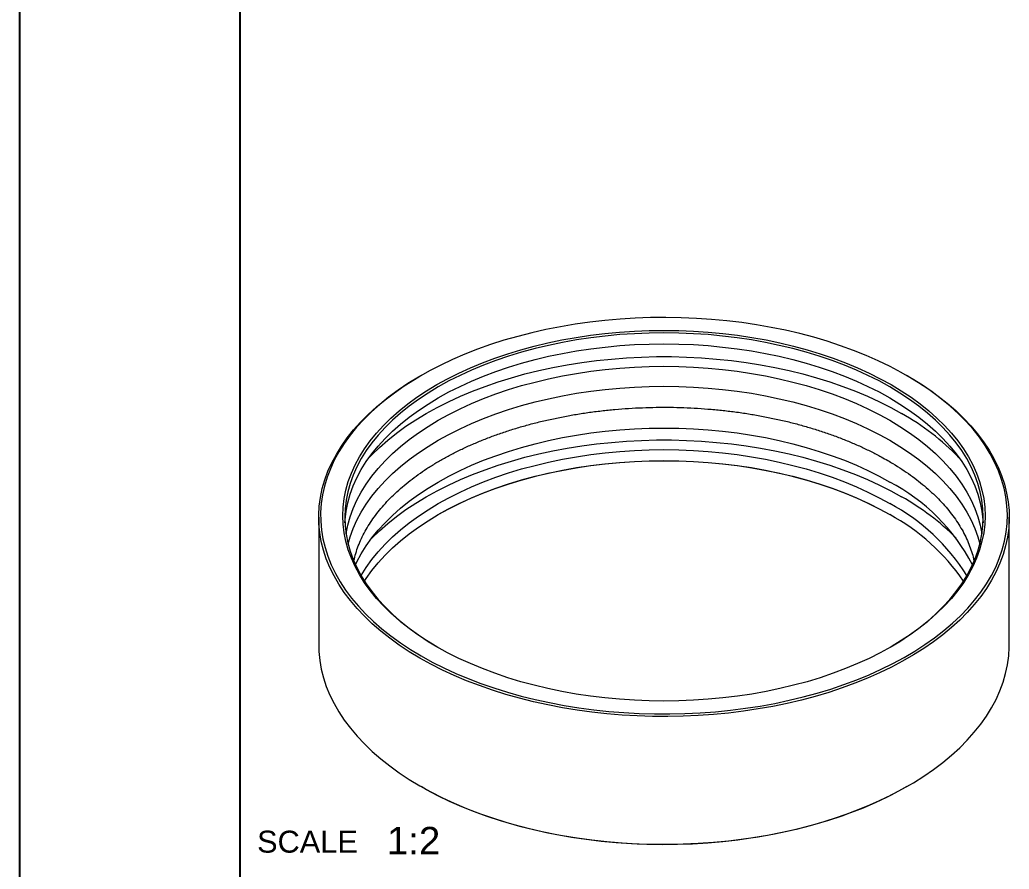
# Model space of a CAD drawing. Header units: millimetres. Extents: x 4510 to 4691, y 1198 to 1451.
# Drawn here: x 4510.4 to 4591.4, y 1249.6 to 1319.1 of the extents above; entities that cross this region are included whole.
import ezdxf
from ezdxf.enums import TextEntityAlignment as Align

# ---------------------------------------------------------------- set-up
doc = ezdxf.new("R2010")
doc.units = ezdxf.units.MM
doc.styles.get("Standard").update_dxf_attribs({"font": 'arial.ttf'})

msp = doc.modelspace()

# ---------------------------------------------------------------- linework, layer by layer
at = {"color": 135, "lineweight": 25}
msp.add_line((4510.431, 1197.901), (4510.431, 1450.801), dxfattribs=at)
msp.add_line((4528.431, 1446.301), (4528.431, 1202.401))
at = {"color": 7, "linetype": 'Continuous', "lineweight": 15}
for p, q in [((4543.268, 1290.014), (4543.162, 1289.953)), ((4583.12, 1289.953), (4583.014, 1290.014)), ((4534.891, 1278.423), (4534.891, 1267.971)), ((4591.391, 1267.971), (4591.391, 1278.423)), ((4543.162, 1256.441), (4543.268, 1256.38)), ((4583.014, 1256.38), (4583.12, 1256.441))]:
    msp.add_line(p, q, dxfattribs=at)
at = {"color": 7, "linetype": 'Continuous', "lineweight": 15, "flags": 128}
for points in [[(4543.272, 1267.075), (4544.177, 1266.575), (4545.119, 1266.099), (4546.097, 1265.648), (4547.11, 1265.223), (4548.153, 1264.824), (4549.227, 1264.452), (4550.329, 1264.108), (4551.455, 1263.793), (4552.605, 1263.507), (4553.776, 1263.251), (4554.966, 1263.025), (4556.171, 1262.83), (4557.391, 1262.667), (4558.622, 1262.535), (4559.862, 1262.434), (4561.108, 1262.366), (4562.359, 1262.33), (4563.611, 1262.326), (4564.862, 1262.354), (4566.11, 1262.414), (4567.352, 1262.507), (4568.585, 1262.631), (4569.808, 1262.786), (4571.017, 1262.974), (4572.211, 1263.192), (4573.387, 1263.44), (4574.542, 1263.719), (4575.675, 1264.026), (4576.783, 1264.363), (4577.864, 1264.728), (4578.915, 1265.12), (4579.936, 1265.539), (4580.922, 1265.984), (4581.874, 1266.454), (4582.789, 1266.948), (4583.664, 1267.464), (4584.499, 1268.003), (4585.291, 1268.563), (4586.039, 1269.142), (4586.742, 1269.741), (4587.398, 1270.356), (4588.006, 1270.988), (4588.564, 1271.635), (4589.072, 1272.296), (4589.529, 1272.969), (4589.933, 1273.653), (4590.284, 1274.347), (4590.581, 1275.049), (4590.824, 1275.758), (4591.011, 1276.473), (4591.143, 1277.191), (4591.22, 1277.913), (4591.241, 1278.636), (4591.206, 1279.358), (4591.116, 1280.079), (4590.969, 1280.797), (4590.768, 1281.51), (4590.512, 1282.218), (4590.201, 1282.918), (4589.837, 1283.61), (4589.42, 1284.291), (4588.95, 1284.961), (4588.429, 1285.618), (4587.859, 1286.262), (4587.239, 1286.89), (4586.571, 1287.501), (4585.856, 1288.095), (4585.097, 1288.669), (4584.294, 1289.224), (4583.449, 1289.757), (4582.564, 1290.268), (4581.64, 1290.756), (4580.679, 1291.22), (4579.683, 1291.658), (4578.655, 1292.071), (4577.596, 1292.456), (4576.508, 1292.814), (4575.394, 1293.144), (4574.255, 1293.444), (4573.095, 1293.715), (4571.914, 1293.956), (4570.716, 1294.166), (4569.503, 1294.346), (4568.278, 1294.494), (4567.042, 1294.61), (4565.798, 1294.694), (4564.55, 1294.747), (4563.298, 1294.767), (4562.046, 1294.755), (4560.796, 1294.71), (4559.551, 1294.634), (4558.313, 1294.526), (4557.085, 1294.386), (4555.869, 1294.214), (4554.667, 1294.012), (4553.482, 1293.778), (4552.316, 1293.515), (4551.171, 1293.222), (4550.051, 1292.899), (4548.956, 1292.548), (4547.89, 1292.17), (4546.853, 1291.764), (4545.85, 1291.332), (4544.88, 1290.874), (4543.947, 1290.393), (4543.052, 1289.887), (4542.196, 1289.359), (4541.383, 1288.81), (4540.612, 1288.24), (4539.886, 1287.651), (4539.207, 1287.044), (4538.575, 1286.42), (4537.991, 1285.781), (4537.458, 1285.127), (4536.976, 1284.46), (4536.545, 1283.781), (4536.168, 1283.092), (4535.844, 1282.394), (4535.574, 1281.688), (4535.359, 1280.976), (4535.199, 1280.259), (4535.094, 1279.539), (4535.045, 1278.816), (4535.052, 1278.093), (4535.115, 1277.372), (4535.233, 1276.652), (4535.407, 1275.936), (4535.636, 1275.226), (4535.92, 1274.521), (4536.257, 1273.825), (4536.648, 1273.139), (4537.091, 1272.463), (4537.587, 1271.799), (4538.133, 1271.148), (4538.728, 1270.513), (4539.372, 1269.893), (4540.064, 1269.29), (4540.801, 1268.706), (4541.582, 1268.141), (4542.406, 1267.597), (4543.272, 1267.075)], [(4544.562, 1267.82), (4543.724, 1268.326), (4542.927, 1268.855), (4542.174, 1269.404), (4541.465, 1269.973), (4540.802, 1270.56), (4540.187, 1271.164), (4539.621, 1271.784), (4539.105, 1272.418), (4538.641, 1273.066), (4538.228, 1273.725), (4537.869, 1274.394), (4537.564, 1275.072), (4537.314, 1275.758), (4537.118, 1276.45), (4536.979, 1277.146), (4536.894, 1277.845), (4536.866, 1278.545), (4536.894, 1279.246), (4536.979, 1279.945), (4537.118, 1280.641), (4537.314, 1281.332), (4537.564, 1282.018), (4537.869, 1282.696), (4538.228, 1283.366), (4538.641, 1284.025), (4539.105, 1284.672), (4539.621, 1285.306), (4540.187, 1285.926), (4540.802, 1286.53), (4541.465, 1287.117), (4542.174, 1287.686), (4542.927, 1288.235), (4543.724, 1288.764), (4544.562, 1289.271), (4545.44, 1289.755), (4546.356, 1290.215), (4547.307, 1290.65), (4548.292, 1291.059), (4549.309, 1291.441), (4550.356, 1291.796), (4551.43, 1292.123), (4552.528, 1292.421), (4553.65, 1292.689), (4554.791, 1292.927), (4555.951, 1293.134), (4557.126, 1293.311), (4558.313, 1293.455), (4559.511, 1293.568), (4560.717, 1293.649), (4561.928, 1293.697), (4563.141, 1293.713), (4564.355, 1293.697), (4565.566, 1293.649), (4566.771, 1293.568), (4567.969, 1293.455), (4569.157, 1293.311), (4570.332, 1293.134), (4571.491, 1292.927), (4572.633, 1292.689), (4573.754, 1292.421), (4574.853, 1292.123), (4575.927, 1291.796), (4576.973, 1291.441), (4577.99, 1291.059), (4578.976, 1290.65), (4579.927, 1290.215), (4580.843, 1289.755), (4581.721, 1289.271), (4582.559, 1288.764), (4583.356, 1288.235), (4584.109, 1287.686), (4584.818, 1287.117), (4585.481, 1286.53), (4586.096, 1285.926), (4586.662, 1285.306), (4587.178, 1284.672), (4587.642, 1284.025), (4588.054, 1283.366), (4588.413, 1282.696), (4588.719, 1282.018), (4588.969, 1281.332), (4589.164, 1280.641), (4589.304, 1279.945), (4589.388, 1279.246), (4589.416, 1278.545), (4589.388, 1277.845), (4589.304, 1277.146), (4589.164, 1276.45), (4588.969, 1275.758), (4588.719, 1275.072), (4588.413, 1274.394), (4588.054, 1273.725), (4587.642, 1273.066), (4587.178, 1272.418), (4586.662, 1271.784), (4586.096, 1271.164), (4585.481, 1270.56), (4584.818, 1269.973), (4584.109, 1269.404), (4583.356, 1268.855), (4582.559, 1268.326), (4581.721, 1267.82), (4580.843, 1267.336), (4579.927, 1266.876), (4578.976, 1266.441), (4577.99, 1266.031), (4576.973, 1265.649), (4575.927, 1265.294), (4574.853, 1264.967), (4573.754, 1264.669), (4572.633, 1264.401), (4571.491, 1264.163), (4570.332, 1263.956), (4569.157, 1263.78), (4567.969, 1263.635), (4566.771, 1263.522), (4565.566, 1263.442), (4564.355, 1263.393), (4563.141, 1263.377), (4561.928, 1263.393), (4560.717, 1263.442), (4559.511, 1263.522), (4558.313, 1263.635), (4557.126, 1263.78), (4555.951, 1263.956), (4554.791, 1264.163), (4553.65, 1264.401), (4552.528, 1264.669), (4551.43, 1264.967), (4550.356, 1265.294), (4549.309, 1265.649), (4548.292, 1266.031), (4547.307, 1266.441), (4546.356, 1266.876), (4545.44, 1267.336), (4544.562, 1267.82)], [(4581.65, 1267.779), (4582.448, 1268.262), (4583.24, 1268.788), (4583.99, 1269.334), (4584.694, 1269.9), (4585.353, 1270.483), (4585.965, 1271.084), (4586.528, 1271.7), (4587.04, 1272.331), (4587.502, 1272.975), (4587.912, 1273.63), (4588.269, 1274.295), (4588.572, 1274.97), (4588.822, 1275.651), (4589.016, 1276.339), (4589.155, 1277.031), (4589.239, 1277.726), (4589.266, 1278.423), (4589.239, 1279.119), (4589.155, 1279.814), (4589.016, 1280.506), (4588.822, 1281.194), (4588.572, 1281.876), (4588.269, 1282.55), (4587.912, 1283.216), (4587.502, 1283.871), (4587.04, 1284.514), (4586.528, 1285.145), (4585.965, 1285.761), (4585.353, 1286.362), (4584.694, 1286.946), (4583.99, 1287.511), (4583.24, 1288.058), (4582.448, 1288.583), (4581.615, 1289.087), (4580.742, 1289.568), (4579.831, 1290.026), (4578.885, 1290.458), (4577.906, 1290.865), (4576.894, 1291.245), (4575.854, 1291.598), (4574.786, 1291.923), (4573.694, 1292.219), (4572.579, 1292.486), (4571.444, 1292.723), (4570.291, 1292.929), (4569.123, 1293.104), (4567.942, 1293.248), (4566.751, 1293.36), (4565.552, 1293.44), (4564.348, 1293.488), (4563.141, 1293.504), (4561.935, 1293.488), (4560.731, 1293.44), (4559.532, 1293.36), (4558.341, 1293.248), (4557.16, 1293.104), (4555.992, 1292.929), (4554.839, 1292.723), (4553.704, 1292.486), (4552.589, 1292.219), (4551.497, 1291.923), (4550.429, 1291.598), (4549.388, 1291.245), (4548.377, 1290.865), (4547.398, 1290.458), (4546.452, 1290.026), (4545.541, 1289.568), (4544.668, 1289.087), (4543.835, 1288.583), (4543.043, 1288.058), (4542.293, 1287.511), (4541.588, 1286.946), (4540.929, 1286.362), (4540.318, 1285.761), (4539.755, 1285.145), (4539.242, 1284.514), (4538.781, 1283.871), (4538.371, 1283.216), (4538.014, 1282.55), (4537.71, 1281.876), (4537.461, 1281.194), (4537.267, 1280.506), (4537.128, 1279.814), (4537.044, 1279.119), (4537.016, 1278.423), (4537.044, 1277.726), (4537.128, 1277.031), (4537.267, 1276.339), (4537.461, 1275.651), (4537.71, 1274.97), (4538.014, 1274.295), (4538.371, 1273.63), (4538.781, 1272.975), (4539.242, 1272.331), (4539.755, 1271.7), (4540.318, 1271.084), (4540.929, 1270.483), (4541.588, 1269.9), (4542.293, 1269.334), (4543.043, 1268.788), (4543.835, 1268.262), (4544.633, 1267.779)], [(4537.028, 1277.974), (4537.044, 1278.221), (4537.128, 1278.916), (4537.267, 1279.608), (4537.461, 1280.296), (4537.71, 1280.977), (4538.014, 1281.652), (4538.371, 1282.317), (4538.781, 1282.973), (4539.242, 1283.616), (4539.755, 1284.247), (4540.318, 1284.863), (4540.929, 1285.464), (4541.588, 1286.048), (4542.293, 1286.613), (4543.043, 1287.159), (4543.835, 1287.685), (4544.668, 1288.189), (4545.541, 1288.67), (4546.452, 1289.127), (4547.398, 1289.56), (4548.377, 1289.967), (4549.388, 1290.347), (4550.429, 1290.7), (4551.497, 1291.025), (4552.589, 1291.321), (4553.704, 1291.588), (4554.839, 1291.824), (4555.992, 1292.03), (4557.16, 1292.206), (4558.341, 1292.349), (4559.532, 1292.462), (4560.731, 1292.542), (4561.935, 1292.59), (4563.141, 1292.606), (4564.348, 1292.59), (4565.552, 1292.542), (4566.751, 1292.462), (4567.942, 1292.349), (4569.123, 1292.206), (4570.291, 1292.03), (4571.444, 1291.824), (4572.579, 1291.588), (4573.694, 1291.321), (4574.786, 1291.025), (4575.854, 1290.7), (4576.894, 1290.347), (4577.906, 1289.967), (4578.885, 1289.56), (4579.831, 1289.127), (4580.742, 1288.67), (4581.615, 1288.189)], [(4539.003, 1283.293), (4539.224, 1283.522), (4539.857, 1284.134), (4540.536, 1284.728), (4541.262, 1285.304), (4542.031, 1285.861), (4542.843, 1286.398), (4543.696, 1286.913), (4544.588, 1287.405), (4545.517, 1287.874), (4546.482, 1288.318), (4547.481, 1288.737), (4548.511, 1289.129), (4549.57, 1289.495), (4550.657, 1289.832), (4551.769, 1290.141), (4552.903, 1290.422), (4554.059, 1290.672), (4555.232, 1290.892), (4556.422, 1291.082), (4557.625, 1291.24), (4558.839, 1291.367), (4560.062, 1291.463), (4561.292, 1291.527), (4562.524, 1291.559), (4563.758, 1291.559), (4564.991, 1291.527), (4566.22, 1291.463), (4567.443, 1291.367), (4568.658, 1291.24), (4569.861, 1291.082), (4571.05, 1290.892), (4572.224, 1290.672), (4573.379, 1290.422), (4574.514, 1290.141), (4575.626, 1289.832), (4576.713, 1289.495), (4577.772, 1289.129), (4578.802, 1288.737), (4579.801, 1288.318), (4580.765, 1287.874), (4581.695, 1287.405), (4582.587, 1286.913)], [(4537.124, 1277.055), (4537.128, 1277.079), (4537.267, 1277.771), (4537.461, 1278.459), (4537.71, 1279.14), (4538.014, 1279.815), (4538.371, 1280.48), (4538.781, 1281.135), (4539.242, 1281.779), (4539.755, 1282.41), (4540.318, 1283.026), (4540.929, 1283.627), (4541.588, 1284.21), (4542.293, 1284.776), (4543.043, 1285.322), (4543.835, 1285.848), (4544.668, 1286.352), (4545.541, 1286.833), (4546.452, 1287.29), (4547.398, 1287.723), (4548.377, 1288.13), (4549.388, 1288.51), (4550.429, 1288.863), (4551.497, 1289.188), (4552.589, 1289.484), (4553.704, 1289.751), (4554.839, 1289.987), (4555.992, 1290.193), (4557.16, 1290.368), (4558.341, 1290.512), (4559.532, 1290.624), (4560.731, 1290.705), (4561.935, 1290.753), (4563.141, 1290.769), (4564.348, 1290.753), (4565.552, 1290.705), (4566.751, 1290.624), (4567.942, 1290.512), (4569.123, 1290.368), (4570.291, 1290.193), (4571.444, 1289.987), (4572.579, 1289.751), (4573.694, 1289.484), (4574.786, 1289.188), (4575.854, 1288.863), (4576.894, 1288.51), (4577.906, 1288.13), (4578.885, 1287.723), (4579.831, 1287.29), (4580.742, 1286.833), (4581.615, 1286.352)], [(4543.166, 1266.891), (4542.302, 1267.412), (4541.478, 1267.955), (4540.698, 1268.519), (4539.961, 1269.101), (4539.269, 1269.703), (4538.624, 1270.321), (4538.027, 1270.955), (4537.48, 1271.603), (4536.982, 1272.265), (4536.536, 1272.939), (4536.142, 1273.624), (4535.801, 1274.318), (4535.513, 1275.02), (4535.279, 1275.729), (4535.1, 1276.443), (4534.976, 1277.161), (4534.907, 1277.882), (4534.893, 1278.603), (4534.935, 1279.324), (4535.031, 1280.044), (4535.183, 1280.76), (4535.389, 1281.472), (4535.65, 1282.177), (4535.965, 1282.875), (4536.333, 1283.565), (4536.753, 1284.245), (4537.225, 1284.913), (4537.747, 1285.568), (4538.32, 1286.21), (4538.941, 1286.836), (4539.609, 1287.446), (4540.323, 1288.038), (4541.083, 1288.611), (4541.885, 1289.164), (4542.729, 1289.697), (4543.162, 1289.953)], [(4583.12, 1289.953), (4583.981, 1289.433), (4584.804, 1288.89), (4585.585, 1288.327), (4586.322, 1287.744), (4587.014, 1287.143), (4587.659, 1286.525), (4588.255, 1285.891), (4588.803, 1285.242), (4589.3, 1284.58), (4589.747, 1283.906), (4590.141, 1283.221), (4590.482, 1282.527), (4590.77, 1281.825), (4591.003, 1281.116), (4591.183, 1280.402), (4591.307, 1279.684), (4591.376, 1278.964), (4591.39, 1278.242), (4591.348, 1277.521), (4591.252, 1276.802), (4591.1, 1276.086), (4590.893, 1275.374), (4590.633, 1274.668), (4590.318, 1273.97), (4589.95, 1273.28), (4589.53, 1272.601), (4589.058, 1271.933), (4588.535, 1271.277), (4587.963, 1270.636), (4587.342, 1270.01), (4586.674, 1269.4), (4585.959, 1268.808), (4585.2, 1268.234), (4584.398, 1267.681), (4583.554, 1267.149), (4582.67, 1266.639), (4581.748, 1266.152), (4580.79, 1265.688), (4579.797, 1265.25), (4578.771, 1264.838), (4577.715, 1264.452), (4576.63, 1264.093), (4575.519, 1263.763), (4574.384, 1263.461), (4573.226, 1263.189), (4572.049, 1262.946), (4570.855, 1262.734), (4569.645, 1262.552), (4568.423, 1262.402), (4567.19, 1262.283), (4565.949, 1262.195), (4564.703, 1262.139), (4563.454, 1262.115), (4562.204, 1262.123), (4560.956, 1262.163), (4559.712, 1262.235), (4558.475, 1262.338), (4557.248, 1262.473), (4556.031, 1262.639), (4554.829, 1262.836), (4553.643, 1263.064), (4552.475, 1263.321), (4551.328, 1263.609), (4550.205, 1263.925), (4549.107, 1264.269), (4548.036, 1264.641), (4546.995, 1265.041), (4545.985, 1265.466), (4545.009, 1265.917), (4544.069, 1266.392), (4543.166, 1266.891)], [(4537.292, 1276.238), (4537.461, 1276.825), (4537.71, 1277.507), (4538.014, 1278.181), (4538.371, 1278.847), (4538.781, 1279.502), (4539.242, 1280.146), (4539.755, 1280.777), (4540.318, 1281.393), (4540.929, 1281.994), (4541.588, 1282.577), (4542.293, 1283.143), (4543.043, 1283.689), (4543.835, 1284.215), (4544.668, 1284.719), (4545.541, 1285.2), (4546.452, 1285.657), (4547.398, 1286.09), (4548.377, 1286.497), (4549.388, 1286.877), (4550.429, 1287.23), (4551.497, 1287.555), (4552.589, 1287.851), (4553.704, 1288.117), (4554.839, 1288.354), (4555.992, 1288.56), (4557.16, 1288.735), (4558.341, 1288.879), (4559.532, 1288.991), (4560.731, 1289.072), (4561.935, 1289.12), (4563.141, 1289.136), (4564.348, 1289.12), (4565.552, 1289.072), (4566.751, 1288.991), (4567.942, 1288.879), (4569.123, 1288.735), (4570.291, 1288.56), (4571.444, 1288.354), (4572.579, 1288.117), (4573.694, 1287.851), (4574.786, 1287.555), (4575.854, 1287.23), (4576.894, 1286.877), (4577.906, 1286.497), (4578.885, 1286.09), (4579.831, 1285.657), (4580.742, 1285.2), (4581.615, 1284.719)], [(4581.615, 1288.189), (4582.448, 1287.685), (4583.24, 1287.159), (4583.99, 1286.613), (4584.694, 1286.048), (4585.353, 1285.464), (4585.965, 1284.863), (4586.528, 1284.247), (4587.04, 1283.616), (4587.502, 1282.973), (4587.912, 1282.317), (4588.269, 1281.652), (4588.572, 1280.977), (4588.822, 1280.296), (4589.016, 1279.608), (4589.155, 1278.916), (4589.239, 1278.221), (4589.255, 1277.974)], [(4537.902, 1274.529), (4538.014, 1274.763), (4538.371, 1275.428), (4538.781, 1276.083), (4539.242, 1276.727), (4539.755, 1277.358), (4540.318, 1277.974), (4540.929, 1278.575), (4541.588, 1279.158), (4542.293, 1279.724), (4543.043, 1280.27), (4543.835, 1280.796), (4544.668, 1281.3), (4545.541, 1281.781), (4546.452, 1282.238), (4547.398, 1282.671), (4548.377, 1283.078), (4549.388, 1283.458), (4550.429, 1283.811), (4551.497, 1284.136), (4552.589, 1284.432), (4553.704, 1284.698), (4554.839, 1284.935), (4555.992, 1285.141), (4557.16, 1285.316), (4558.341, 1285.46), (4559.532, 1285.572), (4560.731, 1285.653), (4561.935, 1285.701), (4563.141, 1285.717), (4564.348, 1285.701), (4565.552, 1285.653), (4566.751, 1285.572), (4567.942, 1285.46), (4569.123, 1285.316), (4570.291, 1285.141), (4571.444, 1284.935), (4572.579, 1284.698), (4573.694, 1284.432), (4574.786, 1284.136), (4575.854, 1283.811), (4576.894, 1283.458), (4577.906, 1283.078), (4578.885, 1282.671), (4579.831, 1282.238), (4580.742, 1281.781), (4581.615, 1281.3)], [(4581.615, 1286.352), (4582.448, 1285.848), (4583.24, 1285.322), (4583.99, 1284.776), (4584.694, 1284.21), (4585.353, 1283.627), (4585.965, 1283.026), (4586.528, 1282.41), (4587.04, 1281.779), (4587.502, 1281.135), (4587.912, 1280.48), (4588.269, 1279.815), (4588.572, 1279.14), (4588.822, 1278.459), (4589.016, 1277.771), (4589.155, 1277.079), (4589.159, 1277.055)], [(4539.229, 1276.709), (4539.857, 1277.315), (4540.536, 1277.91), (4541.262, 1278.486), (4542.031, 1279.043), (4542.843, 1279.58), (4543.696, 1280.095), (4544.588, 1280.587), (4545.517, 1281.056), (4546.482, 1281.5), (4547.481, 1281.919), (4548.511, 1282.311), (4549.57, 1282.677), (4550.657, 1283.014), (4551.769, 1283.323), (4552.903, 1283.603), (4554.059, 1283.854), (4555.232, 1284.074), (4556.422, 1284.263), (4557.625, 1284.422), (4558.839, 1284.549), (4560.062, 1284.645), (4561.292, 1284.709), (4562.524, 1284.741), (4563.758, 1284.741), (4564.991, 1284.709), (4566.22, 1284.645), (4567.443, 1284.549), (4568.658, 1284.422), (4569.861, 1284.263), (4571.05, 1284.074), (4572.224, 1283.854), (4573.379, 1283.603), (4574.514, 1283.323), (4575.626, 1283.014), (4576.713, 1282.677), (4577.772, 1282.311), (4578.802, 1281.919), (4579.801, 1281.5), (4580.765, 1281.056), (4581.695, 1280.587), (4582.587, 1280.095)], [(4581.615, 1284.719), (4582.448, 1284.215), (4583.24, 1283.689), (4583.99, 1283.143), (4584.694, 1282.577), (4585.353, 1281.994), (4585.965, 1281.393), (4586.528, 1280.777), (4587.04, 1280.146), (4587.502, 1279.502), (4587.912, 1278.847), (4588.269, 1278.181), (4588.572, 1277.507), (4588.822, 1276.825), (4588.991, 1276.238)], [(4538.361, 1273.646), (4538.371, 1273.662), (4538.781, 1274.317), (4539.242, 1274.961), (4539.755, 1275.592), (4540.318, 1276.208), (4540.929, 1276.809), (4541.588, 1277.392), (4542.293, 1277.958), (4543.043, 1278.504), (4543.835, 1279.03), (4544.668, 1279.534), (4545.541, 1280.015), (4546.452, 1280.472), (4547.398, 1280.905), (4548.377, 1281.311), (4549.388, 1281.692), (4550.429, 1282.045), (4551.497, 1282.37), (4552.589, 1282.666), (4553.704, 1282.932), (4554.839, 1283.169), (4555.992, 1283.375), (4557.16, 1283.55), (4558.341, 1283.694), (4559.532, 1283.806), (4560.731, 1283.886), (4561.935, 1283.935), (4563.141, 1283.951), (4564.348, 1283.935), (4565.552, 1283.886), (4566.751, 1283.806), (4567.942, 1283.694), (4569.123, 1283.55), (4570.291, 1283.375), (4571.444, 1283.169), (4572.579, 1282.932), (4573.694, 1282.666), (4574.786, 1282.37), (4575.854, 1282.045), (4576.894, 1281.692), (4577.906, 1281.311), (4578.885, 1280.905), (4579.831, 1280.472), (4580.742, 1280.015), (4581.615, 1279.534)], [(4538.635, 1273.197), (4538.781, 1273.419), (4539.242, 1274.063), (4539.755, 1274.693), (4540.318, 1275.31), (4540.929, 1275.91), (4541.588, 1276.494), (4542.293, 1277.06), (4543.043, 1277.606), (4543.835, 1278.131), (4544.668, 1278.635), (4545.541, 1279.116), (4546.452, 1279.574), (4547.398, 1280.006), (4548.377, 1280.413), (4549.388, 1280.794), (4550.429, 1281.147), (4551.497, 1281.472), (4552.589, 1281.768), (4553.704, 1282.034), (4554.839, 1282.271), (4555.992, 1282.477), (4557.16, 1282.652), (4558.341, 1282.796), (4559.532, 1282.908), (4560.731, 1282.988), (4561.935, 1283.037), (4563.141, 1283.053), (4564.348, 1283.037), (4565.552, 1282.988), (4566.751, 1282.908), (4567.942, 1282.796), (4569.123, 1282.652), (4570.291, 1282.477), (4571.444, 1282.271), (4572.579, 1282.034), (4573.694, 1281.768), (4574.786, 1281.472), (4575.854, 1281.147), (4576.894, 1280.794), (4577.906, 1280.413), (4578.885, 1280.006), (4579.831, 1279.574), (4580.742, 1279.116), (4581.615, 1278.635)], [(4581.65, 1278.615), (4580.843, 1279.058), (4579.927, 1279.518), (4578.976, 1279.953), (4577.99, 1280.362), (4576.973, 1280.745), (4575.927, 1281.1), (4574.853, 1281.427), (4573.754, 1281.724), (4572.633, 1281.992), (4571.491, 1282.23), (4570.332, 1282.438), (4569.157, 1282.614), (4567.969, 1282.758), (4566.771, 1282.871), (4565.566, 1282.952), (4564.355, 1283.001), (4563.141, 1283.017), (4561.928, 1283.001), (4560.717, 1282.952), (4559.511, 1282.871), (4558.313, 1282.758), (4557.126, 1282.614), (4555.951, 1282.438), (4554.791, 1282.23), (4553.65, 1281.992), (4552.528, 1281.724), (4551.43, 1281.427), (4550.356, 1281.1), (4549.309, 1280.745), (4548.292, 1280.362), (4547.307, 1279.953), (4546.356, 1279.518), (4545.44, 1279.058), (4544.633, 1278.615)], [(4534.891, 1267.971), (4534.907, 1267.43), (4534.976, 1266.709), (4535.1, 1265.991), (4535.279, 1265.277), (4535.513, 1264.569), (4535.801, 1263.866), (4536.142, 1263.172), (4536.536, 1262.487), (4536.982, 1261.813), (4537.48, 1261.152), (4538.027, 1260.503), (4538.624, 1259.869), (4539.269, 1259.251), (4539.961, 1258.65), (4540.698, 1258.067), (4541.478, 1257.504), (4542.302, 1256.961), (4543.166, 1256.439), (4544.069, 1255.94), (4545.009, 1255.465), (4545.985, 1255.014), (4546.995, 1254.589), (4548.036, 1254.19), (4549.107, 1253.818), (4550.205, 1253.473), (4551.328, 1253.157), (4552.475, 1252.87), (4553.643, 1252.612), (4554.829, 1252.385), (4556.031, 1252.188), (4557.248, 1252.021), (4558.475, 1251.887), (4559.712, 1251.783), (4560.956, 1251.711), (4562.204, 1251.672), (4563.454, 1251.664), (4564.703, 1251.688), (4565.949, 1251.743), (4567.19, 1251.831), (4568.423, 1251.95), (4569.645, 1252.101), (4570.855, 1252.282), (4572.049, 1252.495), (4573.226, 1252.737), (4574.384, 1253.01), (4575.519, 1253.311), (4576.63, 1253.642), (4577.715, 1254), (4578.771, 1254.386), (4579.797, 1254.798), (4580.79, 1255.237), (4581.748, 1255.7), (4582.67, 1256.187), (4583.554, 1256.697), (4584.398, 1257.229), (4585.2, 1257.783), (4585.959, 1258.356), (4586.674, 1258.948), (4587.342, 1259.558), (4587.963, 1260.184), (4588.535, 1260.825), (4589.058, 1261.481), (4589.53, 1262.149), (4589.95, 1262.829), (4590.318, 1263.518), (4590.633, 1264.217), (4590.893, 1264.922), (4591.1, 1265.634), (4591.252, 1266.35), (4591.348, 1267.069), (4591.39, 1267.791), (4591.391, 1267.971)], [(4583.014, 1256.38), (4582.336, 1256.001), (4581.403, 1255.519), (4580.433, 1255.062), (4579.429, 1254.63), (4578.393, 1254.224), (4577.327, 1253.845), (4576.232, 1253.495), (4575.111, 1253.172), (4573.967, 1252.879), (4572.801, 1252.615), (4571.616, 1252.382), (4570.414, 1252.179), (4569.198, 1252.008), (4567.97, 1251.868), (4566.732, 1251.76), (4565.487, 1251.683), (4564.237, 1251.639), (4562.985, 1251.627), (4561.733, 1251.647), (4560.485, 1251.699), (4559.241, 1251.784), (4558.005, 1251.9), (4556.78, 1252.048), (4555.567, 1252.227), (4554.369, 1252.438), (4553.188, 1252.678), (4552.028, 1252.949), (4550.889, 1253.25), (4549.775, 1253.58), (4548.687, 1253.938), (4547.628, 1254.323), (4546.599, 1254.735), (4545.604, 1255.174), (4544.643, 1255.637), (4543.719, 1256.125), (4543.268, 1256.38)]]:
    msp.add_lwpolyline(points, dxfattribs=at)
at = {"color": 7, "linetype": 'Continuous', "lineweight": 15}
for centre, radius, start, end in [((4572.725, 1269.275), 20.207, 43.92497, 60.78969), ((4574.277, 1267.201), 15.894, 27.45611, 62.50604), ((4572.302, 1261.885), 20.914, 45.14019, 60.54327), ((4573.936, 1264.986), 16.449, 31.76516, 62.17318), ((4573.454, 1263.516), 17.181, 34.29497, 61.6419)]:
    msp.add_arc(centre, radius, start, end, dxfattribs=at)
for points, knots in [([(4537.777, 1274.871), (4537.797, 1274.966), (4537.858, 1275.266), (4538.014, 1275.767), (4538.242, 1276.372), (4538.521, 1276.971), (4538.845, 1277.562), (4539.215, 1278.145), (4539.63, 1278.718), (4540.089, 1279.281), (4540.592, 1279.834), (4541.138, 1280.374), (4541.727, 1280.902), (4542.356, 1281.416), (4543.026, 1281.916), (4543.734, 1282.399), (4544.481, 1282.866), (4545.264, 1283.316), (4546.083, 1283.746), (4546.935, 1284.156), (4547.819, 1284.546), (4548.733, 1284.914), (4549.676, 1285.26), (4550.646, 1285.582), (4551.641, 1285.881), (4552.659, 1286.154), (4553.697, 1286.403), (4554.755, 1286.625), (4555.829, 1286.821), (4556.918, 1286.99), (4558.02, 1287.132), (4559.131, 1287.246), (4560.251, 1287.332), (4561.377, 1287.39), (4562.506, 1287.42), (4563.636, 1287.422), (4564.766, 1287.396), (4565.892, 1287.341), (4567.013, 1287.258), (4568.126, 1287.147), (4569.229, 1287.009), (4570.32, 1286.843), (4571.396, 1286.651), (4572.456, 1286.431), (4573.498, 1286.186), (4574.518, 1285.916), (4575.516, 1285.62), (4576.49, 1285.301), (4577.436, 1284.958), (4578.355, 1284.592), (4579.243, 1284.205), (4580.098, 1283.797), (4580.84, 1283.413), (4581.286, 1283.16), (4581.469, 1283.055)], [0, 0, 0, 0, 0.009528, 0.029906, 0.050144, 0.070234, 0.090181, 0.109999, 0.129706, 0.149322, 0.168867, 0.188358, 0.20781, 0.227235, 0.246643, 0.266042, 0.285438, 0.304835, 0.324237, 0.343645, 0.363062, 0.382489, 0.401927, 0.421375, 0.440833, 0.460302, 0.47978, 0.499266, 0.518761, 0.538263, 0.55777, 0.577283, 0.5968, 0.61632, 0.635843, 0.655366, 0.674889, 0.694411, 0.713931, 0.733448, 0.75296, 0.772467, 0.791967, 0.81146, 0.830945, 0.850421, 0.869886, 0.889341, 0.908784, 0.928215, 0.947633, 0.96704, 0.986435, 1, 1, 1, 1]), ([(4581.469, 1283.055), (4581.604, 1282.976), (4581.998, 1282.746), (4582.621, 1282.352), (4583.325, 1281.867), (4583.989, 1281.367), (4584.613, 1280.853), (4585.195, 1280.327), (4585.734, 1279.788), (4586.23, 1279.238), (4586.683, 1278.679), (4587.091, 1278.111), (4587.454, 1277.535), (4587.772, 1276.952), (4588.045, 1276.361), (4588.269, 1275.765), (4588.427, 1275.254), (4588.492, 1274.942), (4588.514, 1274.831)], [0, 0, 0, 0, 0.03446, 0.100145, 0.165808, 0.231464, 0.297128, 0.362819, 0.428567, 0.494406, 0.56038, 0.62654, 0.692947, 0.759665, 0.826762, 0.894301, 0.96233, 1, 1, 1, 1])]:
    msp.add_open_spline(points, degree=3, knots=knots, dxfattribs=at)

# ---------------------------------------------------------------- texts
msp.add_text('SCALE', height=1.8).set_placement((4529.847, 1250.975))
msp.add_attdef('1:2', text='', height=2.25).set_placement((4542.653, 1251.959), align=Align.MIDDLE_CENTER)

doc.saveas('drawing.dxf')
